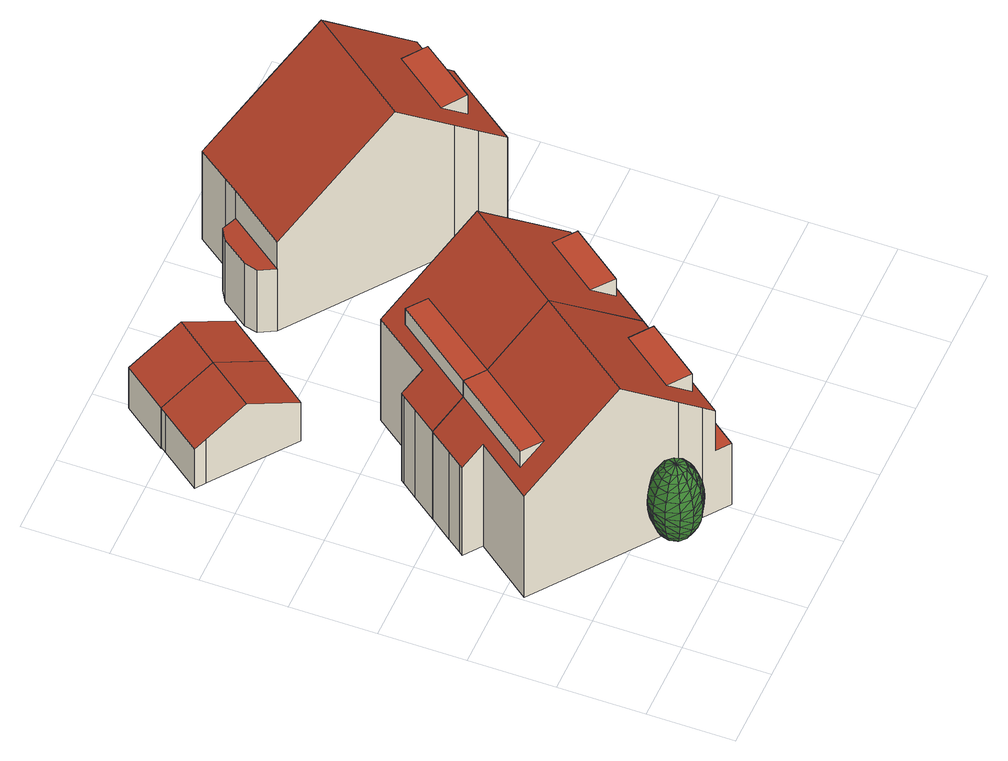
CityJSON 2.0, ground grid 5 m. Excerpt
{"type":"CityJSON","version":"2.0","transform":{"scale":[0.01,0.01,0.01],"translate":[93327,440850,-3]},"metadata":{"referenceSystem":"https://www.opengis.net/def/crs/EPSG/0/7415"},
"CityObjects":{
"tree1":{"type":"SolitaryVegetationObject","attributes":{"Geslacht":"Prunus","Brondatum":"13-06-2019","Aanlegjaar":"2007","Beheerobjectomschrijving":"12308.bm2","Ontwikkeling":"Blijvende Kroon","Boomsortiment":"Prunus 'Umineko'","Boomstatus":"Niet van toepassing","Stamdiameter":"15","tree_part":"kruin","Takvrije_zone":"tot 4,50 meter Bereikt","Kroondiameter":"3","Thema":"Bomen","Boomhoogte":"9-12 m.","Straat":"Plaszicht","Wijk":"Hillegersberg Noord","Laatste_mutatie":"17-05-2019","Boomsortiment_nederlands":"Sierkers","Buurt":"Hillegersberg Noord - 40","Hoogte":"-1.9513428","class":"VegetatieObject","function":"Boom"},"geometry":[{"type":"CompositeSurface","lod":"2","boundaries":[[[0,1,2]],[[0,3,4]],[[3,5,6]],[[2,7,8]],[[9,5,10]],[[11,12,10]],[[13,14,7]],[[12,15,16]],[[15,17,18]],[[17,19,20]],[[19,21,22]],[[23,24,21]],[[1,7,2]],[[23,25,24]],[[26,1,0]],[[25,27,24]],[[27,28,29]],[[29,28,30]],[[30,31,32]],[[31,33,34]],[[33,35,34]],[[36,37,35]],[[10,12,38]],[[36,39,37]],[[12,16,38]],[[38,16,40]],[[16,15,41]],[[39,42,37]],[[43,42,44]],[[44,45,46]],[[46,45,47]],[[47,48,49]],[[48,50,51]],[[50,52,53]],[[52,54,53]],[[53,54,55]],[[55,56,57]],[[57,56,58]],[[58,59,60]],[[59,61,62]],[[61,63,62]],[[63,64,65]],[[65,66,67]],[[67,66,68]],[[68,69,70]],[[70,69,71]],[[72,73,71]],[[74,75,72]],[[74,76,77]],[[76,78,77]],[[77,78,79]],[[80,81,79]],[[82,81,80]],[[83,84,60]],[[85,86,82]],[[87,88,84]],[[89,90,85]],[[91,92,88]],[[93,94,89]],[[95,96,92]],[[93,97,98]],[[99,100,97]],[[101,96,95]],[[102,103,99]],[[104,101,105]],[[103,102,106]],[[107,104,108]],[[109,110,106]],[[111,107,112]],[[113,114,109]],[[115,111,116]],[[114,113,117]],[[118,115,119]],[[120,121,117]],[[122,118,123]],[[124,125,120]],[[126,122,127]],[[125,124,128]],[[129,126,130]],[[131,132,128]],[[89,94,90]],[[85,90,86]],[[82,86,81]],[[86,133,81]],[[133,134,135]],[[134,136,137]],[[81,133,135]],[[81,135,79]],[[79,135,77]],[[135,134,137]],[[135,137,77]],[[77,137,74]],[[137,75,74]],[[137,136,75]],[[136,138,75]],[[75,73,72]],[[75,138,73]],[[138,139,73]],[[139,140,141]],[[140,142,143]],[[142,144,145]],[[145,144,146]],[[147,146,148]],[[148,149,147]],[[145,146,147]],[[150,145,147]],[[143,142,145]],[[143,145,150]],[[73,139,141]],[[73,141,71]],[[71,141,70]],[[141,140,143]],[[141,143,70]],[[70,143,150]],[[150,68,70]],[[67,68,150]],[[147,67,150]],[[149,67,147]],[[149,65,67]],[[63,65,149]],[[62,63,149]],[[62,149,148]],[[60,59,83]],[[59,62,83]],[[83,62,148]],[[87,84,83]],[[148,87,83]],[[146,87,148]],[[91,88,87]],[[146,91,87]],[[144,91,146]],[[95,92,91]],[[144,95,91]],[[105,101,95]],[[105,95,144]],[[142,105,144]],[[108,104,105]],[[108,105,142]],[[140,108,142]],[[112,107,108]],[[112,108,140]],[[139,112,140]],[[116,111,112]],[[116,112,139]],[[138,116,139]],[[119,115,116]],[[119,116,138]],[[136,119,138]],[[123,118,119]],[[123,119,136]],[[134,123,136]],[[127,122,123]],[[127,123,134]],[[133,127,134]],[[130,126,127]],[[130,127,133]],[[86,130,133]],[[90,130,86]],[[90,129,130]],[[94,129,90]],[[131,151,132]],[[97,100,152]],[[128,132,153]],[[153,125,128]],[[120,125,121]],[[121,154,155]],[[117,121,155]],[[155,114,117]],[[109,114,110]],[[155,110,114]],[[154,110,155]],[[106,110,154]],[[154,103,106]],[[103,154,121]],[[125,103,121]],[[99,103,100]],[[100,103,125]],[[153,100,125]],[[152,100,153]],[[132,152,153]],[[151,152,132]],[[152,151,97]],[[151,98,97]],[[98,151,131]],[[93,98,94]],[[94,98,131]],[[94,131,129]],[[129,131,128]],[[129,128,126]],[[126,128,124]],[[126,124,122]],[[122,124,120]],[[122,120,118]],[[118,120,117]],[[118,117,115]],[[115,117,113]],[[115,113,111]],[[111,113,109]],[[111,109,107]],[[107,109,106]],[[107,106,104]],[[104,106,102]],[[104,102,101]],[[101,102,99]],[[101,99,96]],[[96,99,97]],[[96,97,93]],[[96,93,92]],[[92,93,89]],[[92,89,88]],[[88,89,85]],[[88,85,84]],[[84,85,82]],[[84,82,60]],[[60,82,80]],[[80,58,60]],[[57,58,80]],[[79,57,80]],[[78,57,79]],[[78,55,57]],[[53,55,78]],[[76,53,78]],[[50,53,76]],[[51,50,76]],[[51,76,74]],[[72,51,74]],[[49,48,51]],[[49,51,72]],[[71,49,72]],[[69,49,71]],[[69,47,49]],[[46,47,69]],[[68,46,69]],[[66,46,68]],[[66,44,46]],[[43,44,66]],[[65,43,66]],[[64,43,65]],[[37,42,43]],[[64,37,43]],[[35,37,64]],[[34,35,64]],[[34,64,63]],[[61,34,63]],[[31,34,61]],[[32,31,61]],[[32,61,59]],[[58,32,59]],[[56,32,58]],[[56,30,32]],[[29,30,56]],[[55,29,56]],[[54,29,55]],[[54,27,29]],[[24,27,54]],[[52,24,54]],[[21,24,52]],[[22,21,52]],[[22,52,50]],[[48,22,50]],[[20,19,22]],[[20,22,48]],[[47,20,48]],[[45,20,47]],[[45,17,20]],[[18,17,45]],[[44,18,45]],[[42,18,44]],[[41,15,18]],[[41,18,42]],[[39,41,42]],[[41,39,16]],[[39,40,16]],[[40,39,38]],[[38,39,36]],[[38,36,10]],[[10,36,9]],[[9,36,35]],[[9,35,33]],[[5,9,33]],[[5,33,6]],[[6,33,31]],[[30,6,31]],[[28,6,30]],[[3,6,28]],[[4,3,28]],[[4,28,27]],[[25,4,27]],[[4,25,0]],[[25,26,0]],[[26,25,1]],[[1,25,23]],[[1,23,7]],[[7,23,13]],[[13,23,21]],[[13,21,19]],[[14,13,19]],[[14,19,17]],[[15,14,17]],[[12,14,15]],[[11,14,12]],[[14,11,7]],[[7,11,8]],[[8,11,10]],[[5,8,10]],[[8,5,2]],[[2,5,3]],[[2,3,0]]]}]},
"building1":{"type":"Building","attributes":{"yearOfConstruction":1931,"hoogste_bouwlaag":2,"statusOmschr":"Pand in gebruik","aantalBouwlagen":4,"laagste_bouwlaag":1,"typeOmschr":"tussenpand","class":"Pand"},"address":[{"CountryName":"Nederland","LocalityName":"Rotterdam","ThoroughfareNumber":"199","ThoroughfareName":"Straatweg","PostalCode":"3054AE"}],"geometry":[{"type":"Solid","lod":"2","boundaries":[[[[156,157,158,159,160,161,162,163,164,165,166,167,168]],[[169,170,171,172]],[[173,174,175,176,177,178,179,180,181,182,172,171,183]],[[184,185,186,187]],[[188,189,182,181,190,191,192],[193,194,195,196]],[[173,183,170,169]],[[188,192,185,184]],[[189,188,184,157,156]],[[182,189,156,168,174,173,169,172]],[[158,157,184,187]],[[187,186,159,158]],[[185,192,191,160,159,186]],[[191,190,161,160]],[[190,181,180,162,161]],[[163,162,180,179]],[[179,178,164,163]],[[165,164,178,177]],[[166,165,177,176]],[[167,166,176,175]],[[168,167,175,174]],[[171,170,183]],[[196,195,197,198]],[[198,197,194,193]],[[197,195,194]],[[198,193,196]]]],"semantics":{"surfaces":[{"type":"GroundSurface"},{"type":"RoofSurface"},{"type":"WallSurface"}],"values":[[0,1,1,1,1,2,2,2,2,2,2,2,2,2,2,2,2,2,2,2,2,1,2,2,2]]}}]},
"building2":{"type":"Building","attributes":{"yearOfConstruction":1931,"statusOmschr":"Pand in gebruik","aantalBouwlagen":1,"class":"Pand"},"address":[{"CountryName":"Nederland","LocalityName":"Rotterdam"}],"geometry":[{"type":"Solid","lod":"2","boundaries":[[[[199,200,201,202,203,204]],[[205,206,207,208]],[[209,210,211,212,207,206]],[[205,199,204,209,206]],[[205,208,200,199]],[[208,207,212,201,200]],[[212,211,202,201]],[[203,202,211,210]],[[204,203,210,209]]]],"semantics":{"surfaces":[{"type":"GroundSurface"},{"type":"RoofSurface"},{"type":"WallSurface"}],"values":[[0,1,1,2,2,2,2,2,2]]}}]},
"building3":{"type":"Building","attributes":{"yearOfConstruction":1932,"statusOmschr":"Pand in gebruik","aantalBouwlagen":1,"class":"Pand"},"address":[{"CountryName":"Nederland","LocalityName":"Rotterdam"}],"geometry":[{"type":"Solid","lod":"2","boundaries":[[[[213,214,215,216]],[[217,218,209,206]],[[219,217,206,205]],[[215,214,209,218]],[[219,216,215,218,217]],[[219,205,213,216]],[[205,206,209,214,213]]]],"semantics":{"surfaces":[{"type":"GroundSurface"},{"type":"RoofSurface"},{"type":"WallSurface"}],"values":[[0,1,1,2,2,2,2]]}}]},
"building4":{"type":"Building","attributes":{"yearOfConstruction":1931,"hoogste_bouwlaag":3,"statusOmschr":"Pand in gebruik","aantalBouwlagen":5,"laagste_bouwlaag":1,"typeOmschr":"tussenpand","class":"Pand"},"address":[{"CountryName":"Nederland","LocalityName":"Rotterdam","ThoroughfareNumber":"201","ThoroughfareName":"Straatweg","PostalCode":"3054AE"}],"geometry":[{"type":"Solid","lod":"2","boundaries":[[[[220,221,222,156,168,223,224,225,226,227]],[[228,169,229,230]],[[231,232,233,234,235,236,237,173,238,230,229,182]],[[239,240,241,242]],[[243,244,231,182,189],[245,246,247,248]],[[238,173,169,228]],[[244,243,240,239]],[[240,243,189,156,222]],[[239,242,220,227,232,231,244]],[[242,241,221,220]],[[241,240,222,221]],[[229,169,173,237,168,156,189,182]],[[223,168,237,236]],[[224,223,236,235]],[[225,224,235,234]],[[226,225,234,233]],[[227,226,233,232]],[[230,238,228]],[[248,247,249,250]],[[250,249,246,245]],[[250,245,248]],[[249,247,246]]]],"semantics":{"surfaces":[{"type":"GroundSurface"},{"type":"RoofSurface"},{"type":"WallSurface"}],"values":[[0,1,1,1,1,2,2,2,2,2,2,2,2,2,2,2,2,2,1,2,2,2]]}}]},
"building5":{"type":"Building","attributes":{"yearOfConstruction":1932,"hoogste_bouwlaag":2,"statusOmschr":"Pand in gebruik","aantalBouwlagen":4,"laagste_bouwlaag":1,"typeOmschr":"vrijstaand","class":"Pand"},"address":[{"CountryName":"Nederland","LocalityName":"Rotterdam","ThoroughfareNumber":"203","ThoroughfareName":"Straatweg","PostalCode":"3054AE"}],"geometry":[{"type":"Solid","lod":"2","boundaries":[[[[251,252,253,254,255,256,257,258,259,260,261,262,263,264,265,266]],[[267,268,269,270,271,272]],[[273,274,275,276,277,278,279]],[[280,281,282,279,278,283,284,285,286],[287,288,289,290]],[[265,264,291,292]],[[292,291,274,273]],[[282,266,265,292,273,279]],[[272,271,277,276]],[[291,264,263,275,274]],[[275,263,262,272,276]],[[271,270,258,257]],[[259,258,270,269]],[[260,259,269,268]],[[261,260,268,267]],[[262,261,267,272]],[[282,281,251,266]],[[252,251,281,280]],[[280,286,253,252]],[[286,285,254,253]],[[285,284,255,254]],[[284,283,256,255]],[[278,277,271,257,256,283]],[[290,289,293,294]],[[294,293,288,287]],[[294,287,290]],[[293,289,288]]]],"semantics":{"surfaces":[{"type":"GroundSurface"},{"type":"RoofSurface"},{"type":"ClosureSurface"},{"type":"WallSurface"}],"values":[[0,1,1,1,2,3,3,3,3,3,3,3,3,3,3,3,3,3,3,3,3,3,1,3,3,3]]}}]}
},
"vertices":[
[327,167,555],[327,164,555],[326,168,555],[356,220,576],[379,197,576],[324,228,576],[372,248,611],[326,162,555],[324,168,555],[293,220,576],[323,168,555],[324,162,555],[323,162,555],[356,110,576],[324,102,576],[293,110,576],[321,164,555],[276,82,611],[241,117,611],[324,70,611],[265,63,655],[372,82,611],[324,47,655],[379,134,576],[407,117,611],[387,165,576],[327,165,555],[419,165,611],[407,213,611],[442,165,655],[426,224,655],[383,267,655],[443,234,713],[324,261,611],[324,283,655],[276,248,611],[269,197,576],[241,213,611],[321,167,555],[261,165,576],[321,165,555],[269,134,576],[228,165,611],[222,224,655],[206,165,655],[222,106,655],[187,165,713],[205,96,713],[255,46,713],[196,91,777],[324,28,713],[250,37,777],[383,63,655],[393,46,713],[426,106,655],[443,96,713],[461,165,713],[452,91,777],[472,165,777],[452,239,777],[474,165,830],[393,284,713],[398,293,777],[324,302,713],[265,267,655],[255,284,713],[205,234,713],[250,293,777],[196,239,777],[176,165,777],[194,240,830],[174,165,830],[194,90,830],[196,91,883],[249,35,830],[250,37,883],[324,17,777],[324,15,830],[398,37,777],[399,35,830],[454,90,830],[452,91,883],[472,165,883],[454,240,830],[452,239,883],[443,233,947],[461,165,947],[398,293,883],[392,284,947],[383,268,1005],[427,224,1005],[324,302,947],[324,284,1005],[324,260,1049],[371,247,1049],[265,268,1005],[277,247,1049],[293,219,1084],[324,227,1084],[270,196,1084],[322,166,1105],[242,212,1049],[262,165,1084],[321,165,1105],[229,165,1049],[221,224,1005],[270,134,1084],[242,118,1049],[206,165,1005],[293,111,1084],[323,163,1105],[277,83,1049],[221,106,1005],[324,103,1084],[324,162,1105],[324,71,1049],[265,62,1005],[355,111,1084],[371,83,1049],[324,47,1005],[378,134,1084],[326,164,1105],[406,118,1049],[383,62,1005],[386,165,1084],[327,165,1105],[419,165,1049],[427,106,1005],[378,196,1084],[406,212,1049],[443,165,1005],[355,219,1084],[325,167,1105],[443,97,947],[392,46,947],[398,37,883],[324,28,947],[324,17,883],[256,46,947],[205,97,947],[187,165,947],[176,165,883],[205,233,947],[196,239,883],[256,284,947],[250,293,883],[324,313,883],[324,315,830],[399,295,830],[324,313,777],[249,295,830],[324,168,1105],[323,167,1105],[326,166,1105],[322,164,1105],[325,163,1105],
[1379,774,91],[1264,620,91],[1343,561,91],[1018,133,91],[877,239,91],[760,326,91],[12,887,91],[268,1220,91],[166,1297,91],[182,1318,91],[245,1401,91],[341,1529,91],[345,1534,91],[496,1423,1052],[148,966,1051],[264,878,1050],[613,1337,1050],[496,1423,926],[345,1534,766],[341,1529,766],[245,1401,767],[182,1318,767],[166,1297,767],[268,1220,876],[12,887,875],[477,538,1372],[915,1115,1371],[148,966,926],[1264,620,562],[938,193,562],[1018,133,562],[1343,561,562],[1264,620,872],[1379,774,873],[760,326,1066],[877,239,940],[938,193,873],[1216,648,920],[980,339,920],[858,431,1053],[1093,741,1053],[980,339,1055],[1216,648,1054],
[778,2632,116],[574,2363,116],[116,2707,116],[60,2750,116],[237,2982,116],[265,3019,116],[778,2632,413],[516,2829,591],[312,2560,590],[574,2363,413],[265,3019,418],[237,2982,418],[60,2750,417],[116,2707,455],
[778,2632,103],[265,3019,103],[464,3281,103],[975,2892,103],[715,3090,591],[464,3281,417],[975,2892,414],
[1896,1292,91],[1569,861,91],[1489,921,91],[451,1673,91],[518,1762,91],[534,1783,91],[634,1705,91],[884,2043,91],[852,1892,1050],[613,1337,1051],[964,1808,1047],[1355,1693,1370],[884,2043,870],[634,1705,875],[534,1783,766],[518,1762,766],[451,1673,767],[345,1534,767],[852,1892,926],[1811,1355,562],[1489,921,562],[1569,861,562],[1896,1292,562],[1489,921,874],[1811,1355,878],[1688,1264,916],[1452,954,917],[1328,1048,1052],[1564,1358,1051],[1452,954,1050],[1688,1264,1050],
[2626,2429,81],[2706,2369,81],[2629,2267,81],[2381,1936,81],[2241,2041,81],[2126,2129,81],[1270,2776,81],[1219,2868,81],[1239,2946,81],[1355,3100,81],[1428,3145,81],[1522,3110,81],[1585,3194,81],[1718,3377,81],[2002,3160,81],[2752,2592,81],[1428,3145,559],[1355,3100,561],[1239,2946,563],[1219,2868,562],[1270,2776,558],[1522,3110,553],[2002,3160,1063],[1718,3377,761],[1585,3194,764],[1522,3110,764],[1270,2776,763],[1840,2345,1366],[2290,2942,1368],[2706,2369,785],[2626,2429,871],[2752,2592,869],[2126,2129,1058],[2241,2041,933],[2381,1936,782],[2629,2267,784],[2586,2464,916],[2345,2145,916],[2218,2241,1054],[2459,2561,1054],[1718,3377,384],[2002,3160,383],[2345,2145,1061],[2586,2464,1060]
]}
